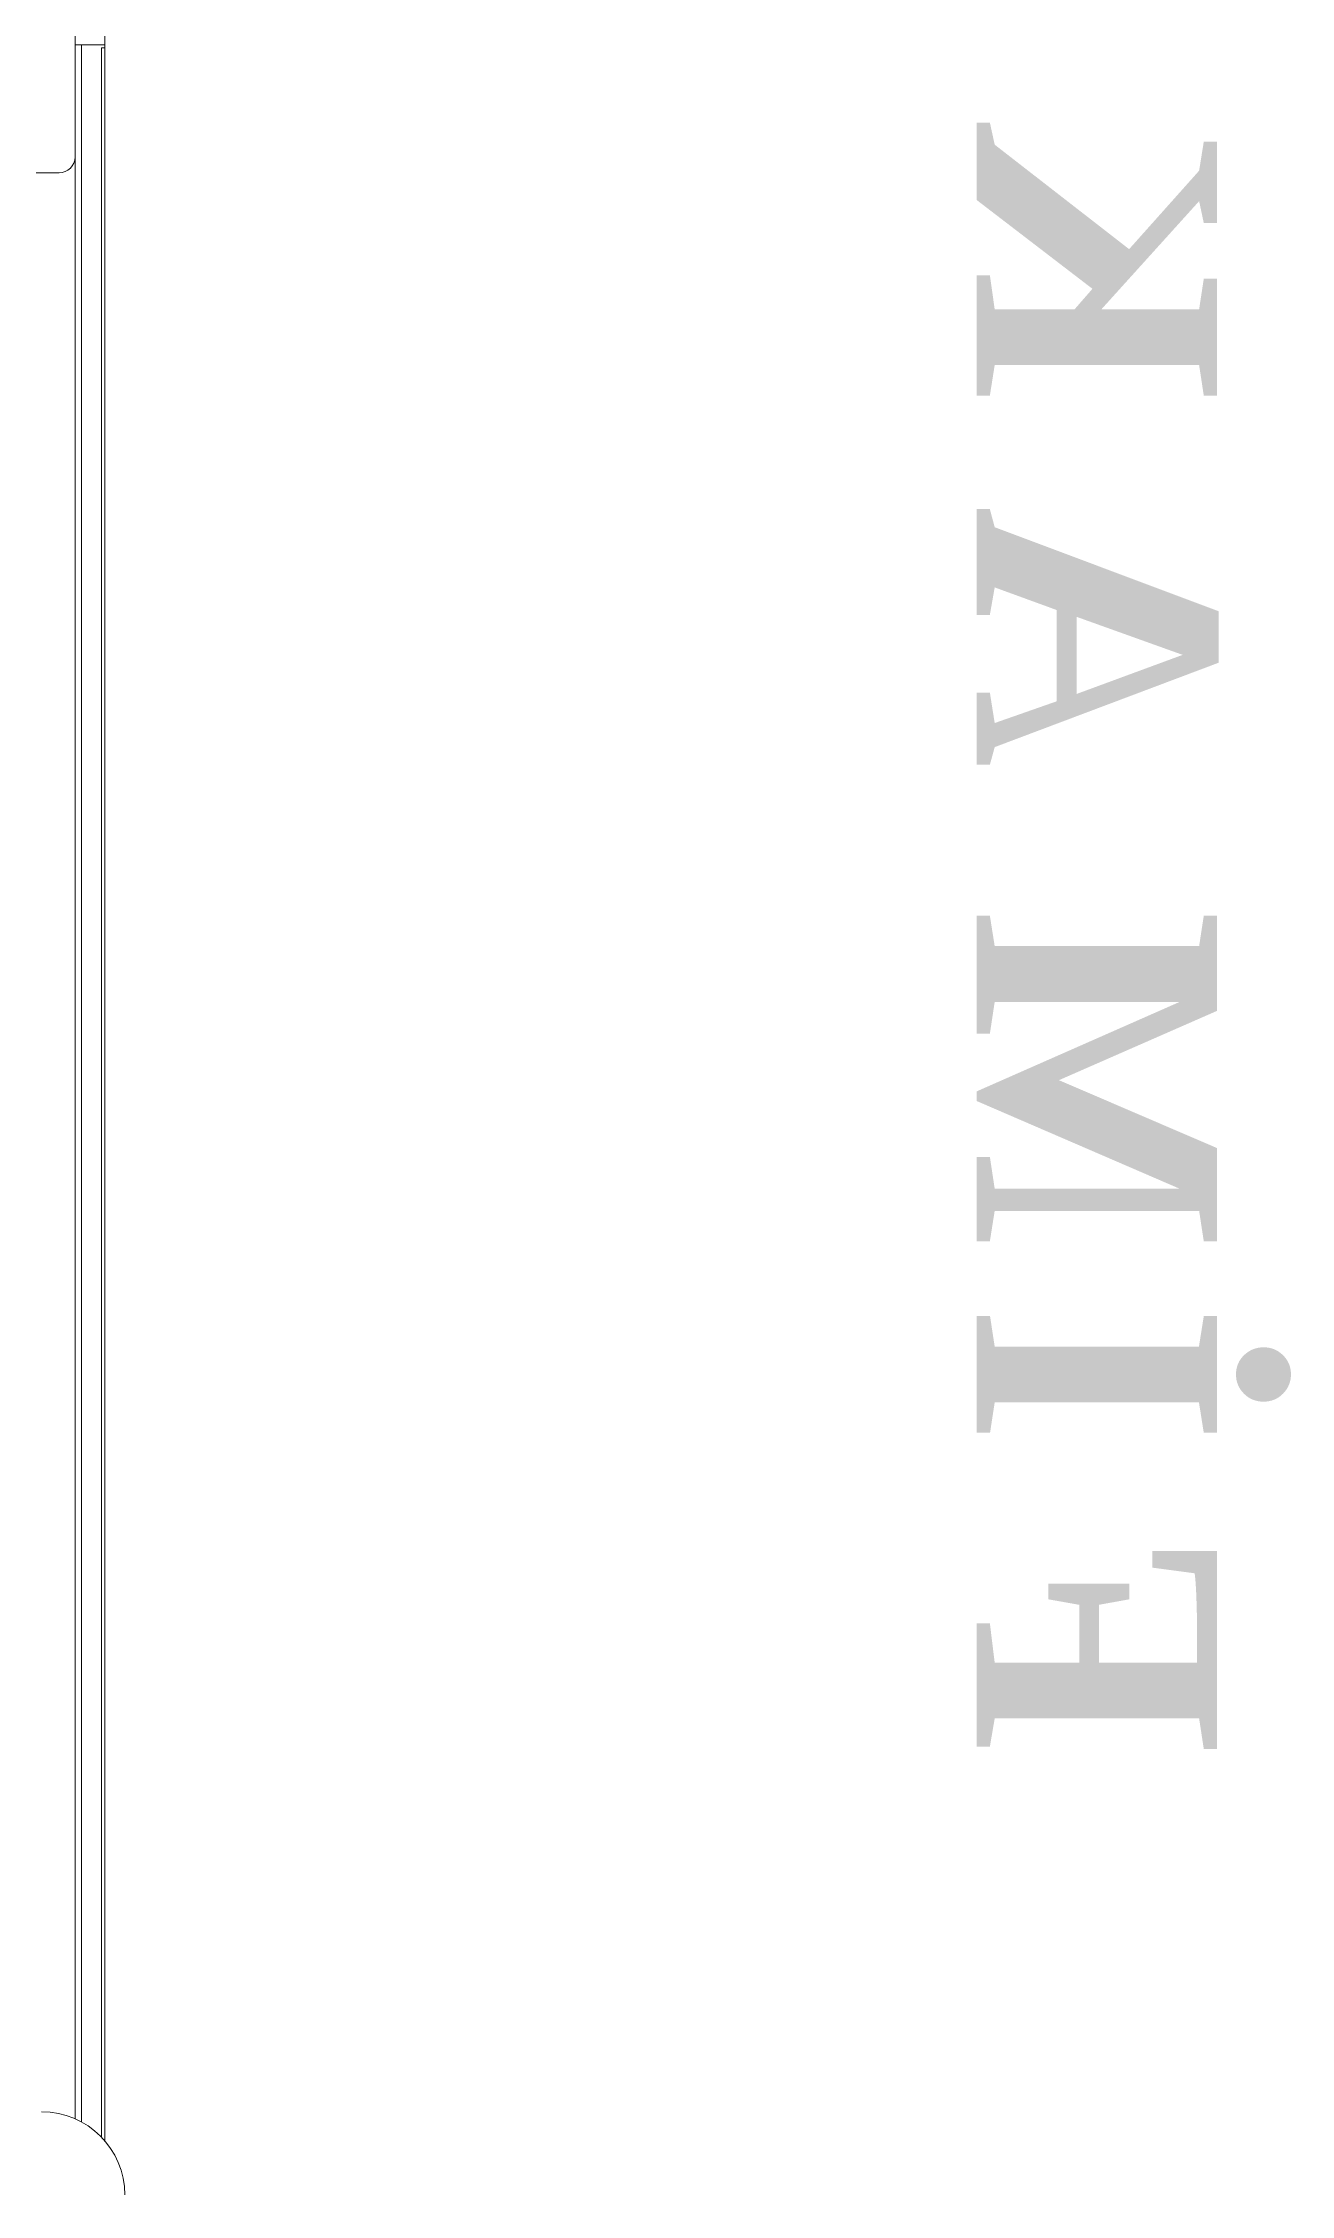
# Model space of a CAD drawing. Header units: millimetres. Extents: x 7703 to 14147, y -5820 to 95.
# Drawn here: x 12756.5 to 12795.5, y -3898.1 to -3830.9 of the extents above; entities that cross this region are included whole.
import ezdxf

# ---------------------------------------------------------------- set-up
doc = ezdxf.new("R2010")
doc.units = ezdxf.units.MM
doc.styles.get("Standard").update_dxf_attribs({"font": 'stylu.ttf', "height": 10})

# ---------------------------------------------------------------- blocks, each defined once
blk = doc.blocks.new('FD-100 SAG')
at = {"color": 1, "linetype": 'Continuous', "lineweight": 15}
for p, q in [((4768.44, 2511.19), (5422.28, 2511.19)), ((4769.56, 2510.18), (5422.28, 2510.18)), ((5422.28, 2511.19), (5447.28, 2511.19)), ((5422.28, 2511.19), (5422.28, 2510.18)), ((5423.28, 2511.19), (5423.28, 2503.93)), ((4774.33, 2503.93), (5423.28, 2503.93)), ((4774.34, 2503.92), (5423.28, 2503.92)), ((4775.32, 2501.91), (5387.96, 2501.91)), ((5453.28, 2501.92), (5388.28, 2501.92)), ((5423.28, 2503.93), (5423.28, 2503.92)), ((5423.28, 2503.92), (5423.28, 2501.91)), ((5383.28, 2496.92), (5383.28, 2440.92))]:
    blk.add_line(p, q, dxfattribs=at)
for centre, radius, start, end in [((4751.52, 2491.46), 26, 0, 90), ((5388.28, 2496.92), 5, 90, 180)]:
    blk.add_arc(centre, radius, start, end, dxfattribs=at)
at = {"insert": (5162.02, 2858.66), "char_height": 2.5, "width": 1799.5123, "attachment_point": 2}
blk.add_mtext('{\\fTimes New Roman|b1|i0|c162|p18;\\H30x;\\T1.4;FİMAK}', dxfattribs=at)

msp = doc.modelspace()

# ---------------------------------------------------------------- block references
at = {"color": 1, "xscale": -0.1000000000021828, "yscale": 0.1000000000021828, "zscale": 0.1000000000021828, "rotation": 270}
msp.add_blockref('FD-100 SAG', (12507.35, -4373.298), dxfattribs=at)

doc.saveas('drawing.dxf')
